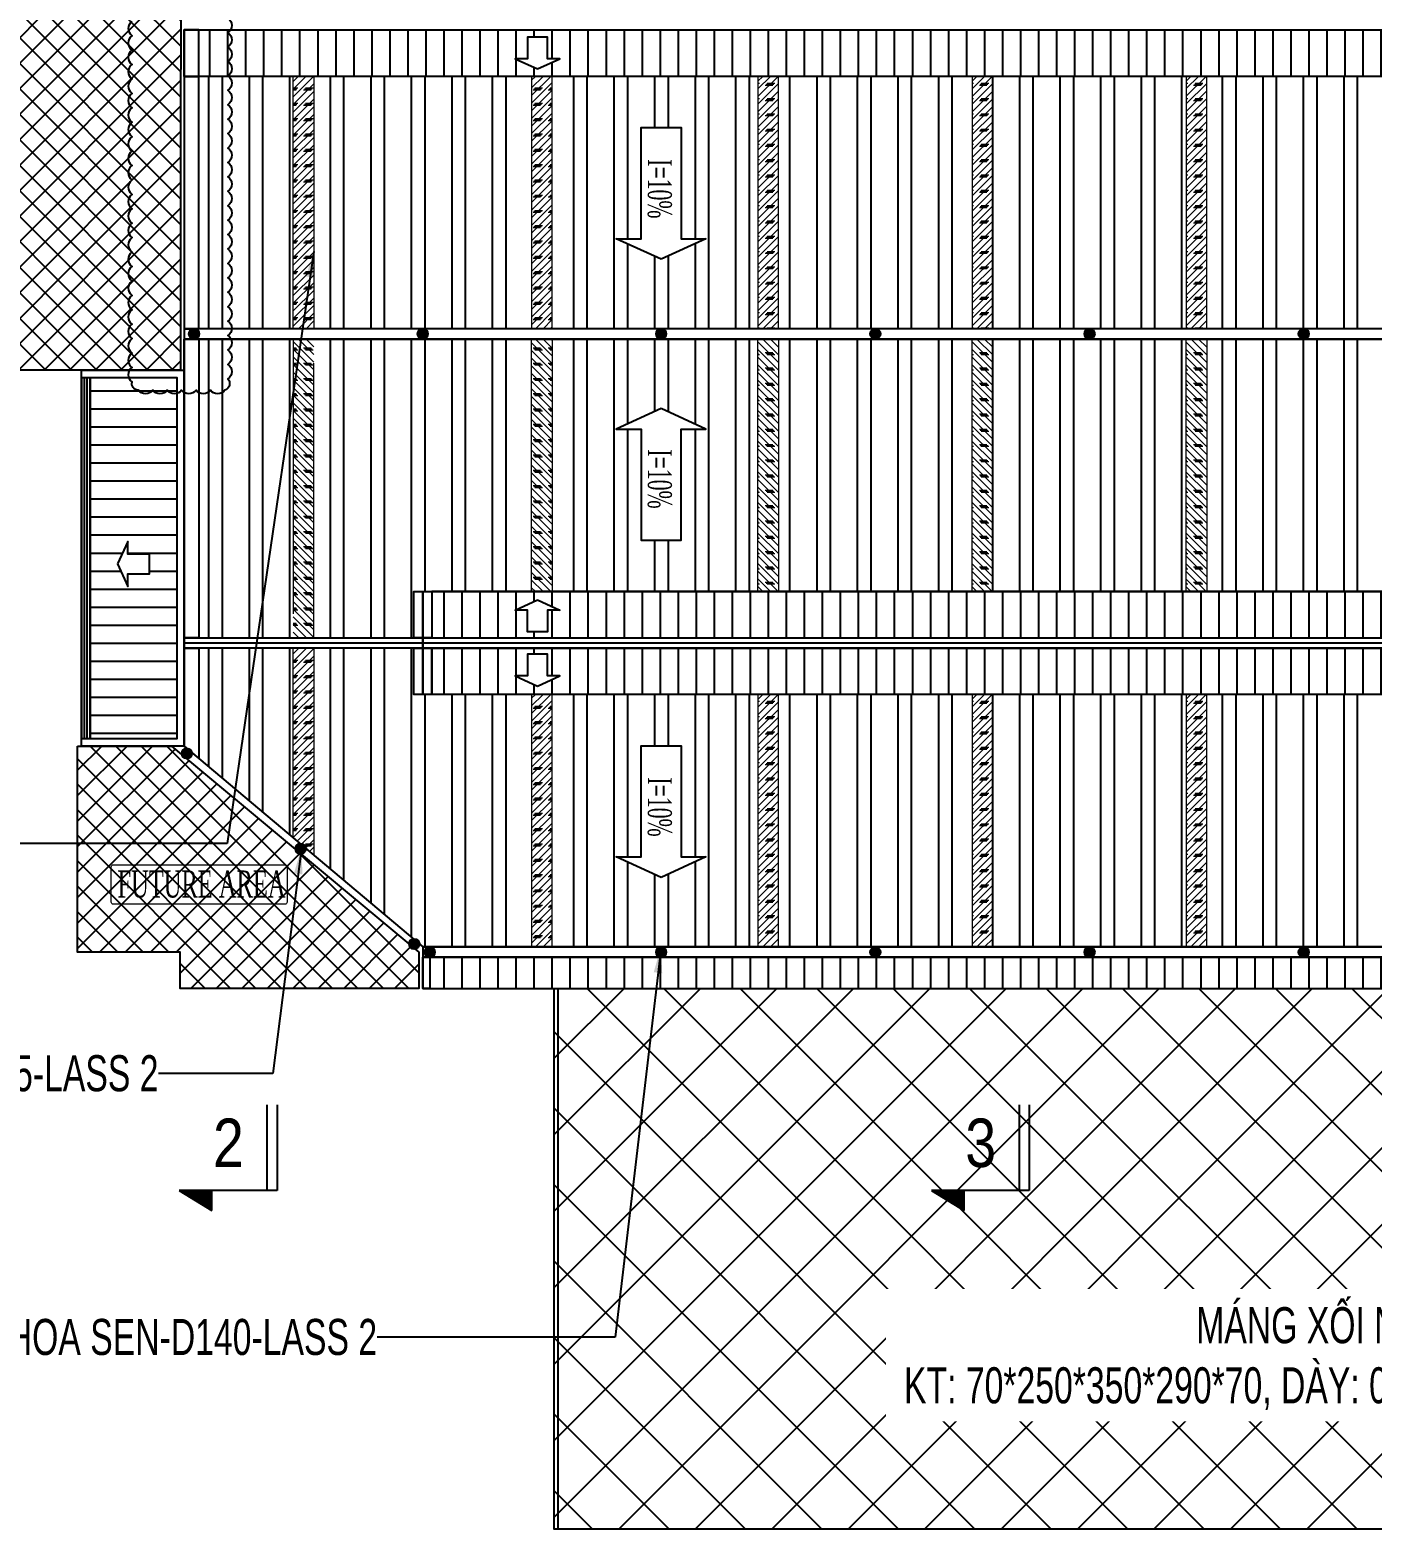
# Model space of a CAD drawing. Header units: inches. Extents: x 1359 to 46357, y -3807 to 191.
# Drawn here: x 22673.8 to 22766.9, y -1006.3 to -902.4 of the extents above; entities that cross this region are included whole.
import ezdxf
from ezdxf.enums import TextEntityAlignment as Align

# ---------------------------------------------------------------- set-up
doc = ezdxf.new("R2010")
doc.units = ezdxf.units.IN
doc.header["$MEASUREMENT"] = 0
doc.linetypes.add('CENTER2', pattern=[28.575, 19.05, -3.175, 3.175, -3.175])
for name, color, linetype in [('1', 1, 'Continuous'), ('2', 2, 'Continuous'), ('3', 3, 'Continuous'), ('7', 7, 'Continuous'), ('CAUTAO', 7, 'Continuous'), ('flashing', 6, 'Continuous'), ('ROOFING', 4, 'Continuous')]:
    doc.layers.add(name, color=color, linetype=linetype)
doc.layers.add('250', color=250, linetype='Continuous', lineweight=9)
doc.layers.add('8', color=8, linetype='CENTER2', lineweight=13)
doc.styles.add('hx2', font='VHARIALN.TTF')
doc.styles.add('ST1H', font='vnshxh.shx', dxfattribs={"width": 0.7})
doc.styles.add('vntimeh.shx', font='vntimeh.shx', dxfattribs={"width": 0.6})
doc.dimstyles.new('3', dxfattribs={"dimtxt": 3.5, "dimasz": 1.8, "dimexe": 1, "dimexo": 0, "dimgap": 1, "dimtad": 1, "dimdec": 0, "dimlfac": 3, "dimzin": 0, "dimdsep": 46, "dimtxsty": 'ST1H', "dimblk": 'OBLIQUE', "dimcen": 1, "dimdle": 1, "dimclrd": 8, "dimclre": 8, "dimclrt": 3, "dimadec": 0, "dimazin": 0, "dimtfac": 1, "dimtdec": 0, "dimtix": 1, "dimtofl": 0, "dimtmove": 1, "dimatfit": 3, "dimfxl": 0.18, "dimtfill": 1, "dimtolj": 1, "dimtzin": 0, "dimlwd": -1, "dimlwe": -1, "dimarcsym": 1})
pattern_1 = [(45, (6562.5346, 803.8429), (-0.88388348, 0.88388348), []), (135, (6562.5346, 803.8429), (-0.88388348, -0.88388348), [])]
pattern_2 = [(90, (6562.5346, 803.8429), (-1.25, 2e-16), [])]
pattern_3 = [(90, (6396.211, -42.8576), (-2.8125, 4e-16), []), (90, (6397.1485, -41.92), (-2.8125, 4e-16), [])]

# ---------------------------------------------------------------- blocks, each defined once
blk = doc.blocks.new('MC')
at = {"layer": '2'}
h = blk.add_hatch(dxfattribs=at)
h.set_pattern_fill('ANSI31', color=256, style=0)
h.paths.add_polyline_path([(-113.47, 4283.2), (-115.93, 4283.2), (-113.47, 4279.14)])
for p, q in [((-102.86, 4291.26), (-113.47, 4291.26)), ((-113.47, 4291.26), (-113.47, 4279.14)), ((-102.86, 4290.02), (-113.47, 4290.02)), ((-113.47, 4279.14), (-115.93, 4283.2)), ((-115.93, 4283.2), (-113.47, 4283.2))]:
    blk.add_line(p, q, dxfattribs=at)
blk = doc.blocks.new('*U79')
at = {"layer": '2'}
h = blk.add_hatch(dxfattribs=at)
h.set_pattern_fill('ANSI31', color=256, scale=0.666667, angle=-90, style=0)
h.set_pattern_definition([(315, (-2846.55065, 14.311375), (0.058925565, 0.058925565), [])])
h.paths.add_polyline_path([(8.92, 89.96), (8.92, 91.6), (6.21, 89.96)])
for p, q in [((6.21, 89.96), (8.92, 91.6)), ((8.92, 91.6), (8.92, 89.96)), ((14.29, 89.96), (6.21, 89.96)), ((13.46, 82.88), (13.46, 89.96)), ((14.29, 82.88), (14.29, 89.96))]:
    blk.add_line(p, q, dxfattribs=at)
at = {"layer": '1', "xscale": -0.6666666666660603, "yscale": 0.6666666666660603, "zscale": 0.6666666666660603, "rotation": 270}
blk.add_blockref('MC', (-2846.55, -28.61), dxfattribs=at)
at = {"style": 'hx2'}
for tag, p in [('A', (10.34, 84.06)), ('B', (10.28, -102.31))]:
    blk.add_attdef(tag, text='', height=4, dxfattribs=at).set_placement(p, align=Align.CENTER)
blk = doc.blocks.new('_Oblique')
at = {"color": 0, "linetype": 'ByBlock', "lineweight": -2}
blk.add_line((-0.5, -0.5), (0.5, 0.5), dxfattribs=at)

msp = doc.modelspace()

# ---------------------------------------------------------------- hatches: boundary and pattern name
at = {"layer": '8', "true_color": 0xf2780d}
h = msp.add_hatch(dxfattribs=at)
h.set_pattern_fill('CORK,_O', color=30, scale=3, angle=45)
h.set_pattern_definition([(45, (6562.5346, 846.7005), (-0.265165043, 0.265165043), []), (180, (6562.7998, 846.7005), (-2e-16, -1.06066017), [0.53033009, -0.53033009]), (180, (6562.866, 846.7668), (-2e-16, -1.06066017), [0.53033009, -0.53033009]), (180, (6562.9323, 846.8331), (-2e-16, -1.06066017), [0.53033009, -0.53033009])])
h.paths.add_polyline_path([(22708.6055, -923.1083), (22710.0341, -923.1083), (22710.0341, -905.6081), (22708.6055, -905.6081)])
h.paths.add_polyline_path([(22692.0698, -905.6071), (22693.4984, -905.6071), (22693.4984, -923.1083), (22692.0698, -923.1083)])
h = msp.add_hatch(dxfattribs=at)
h.set_pattern_fill('CORK,_O', color=30, scale=3, angle=45)
h.set_pattern_definition([(45, (6396.21104, -42.8576), (-0.265165043, 0.265165043), []), (180, (6396.4762, -42.8576), (-2e-16, -1.06066017), [0.53033009, -0.53033009]), (180, (6396.5425, -42.7913), (-2e-16, -1.06066017), [0.53033009, -0.53033009]), (180, (6396.6088, -42.725), (-2e-16, -1.06066017), [0.53033009, -0.53033009])])
h.paths.add_polyline_path([(22724.3019, -923.1083), (22725.7305, -923.1083), (22725.7305, -905.6081), (22724.3019, -905.6081)])
h.paths.add_polyline_path([(22739.1591, -923.1083), (22740.5877, -923.1083), (22740.5877, -905.6081), (22739.1591, -905.6081)])
h.paths.add_polyline_path([(22754.0162, -923.1083), (22755.4448, -923.1083), (22755.4448, -905.6081), (22754.0162, -905.6081)])
h = msp.add_hatch(dxfattribs=at)
h.set_pattern_fill('CORK,_O', color=30, scale=3, angle=45)
h.set_pattern_definition([(315, (6562.5346, -2693.63043), (-0.265165043, -0.265165043), []), (180, (6562.7998, -2693.6304), (-2e-16, 1.06066017), [0.53033009, -0.53033009]), (180, (6562.866, -2693.6967), (-2e-16, 1.06066017), [0.53033009, -0.53033009]), (180, (6562.9323, -2693.763), (-2e-16, 1.06066017), [0.53033009, -0.53033009])])
h.paths.add_polyline_path([(22708.6055, -923.8216), (22710.0341, -923.8216), (22710.0341, -941.3219), (22708.6055, -941.3219)])
h.paths.add_polyline_path([(22692.0698, -944.5366), (22693.4984, -944.5366), (22693.4984, -923.8216), (22692.0698, -923.8216)])
h = msp.add_hatch(dxfattribs=at)
h.set_pattern_fill('CORK,_O', color=30, scale=3, angle=45)
h.set_pattern_definition([(315, (6396.21104, -1804.07234), (-0.265165043, -0.265165043), []), (180, (6396.4762, -1804.0723), (-2e-16, 1.06066017), [0.53033009, -0.53033009]), (180, (6396.5425, -1804.1386), (-2e-16, 1.06066017), [0.53033009, -0.53033009]), (180, (6396.6088, -1804.2049), (-2e-16, 1.06066017), [0.53033009, -0.53033009])])
h.paths.add_polyline_path([(22724.3019, -923.8216), (22725.7305, -923.8216), (22725.7305, -941.3219), (22724.3019, -941.3219)])
h.paths.add_polyline_path([(22739.1591, -923.8216), (22740.5877, -923.8216), (22740.5877, -941.3219), (22739.1591, -941.3219)])
h.paths.add_polyline_path([(22754.0162, -923.8216), (22755.4448, -923.8216), (22755.4448, -941.3219), (22754.0162, -941.3219)])
h = msp.add_hatch(dxfattribs=at)
h.set_pattern_fill('CORK,_O', color=30, scale=3, angle=45)
h.set_pattern_definition([(45, (6562.5346, 803.84288), (-0.265165043, 0.265165043), []), (180, (6562.7998, 803.8429), (-2e-16, -1.06066017), [0.53033009, -0.53033009]), (180, (6562.866, 803.9092), (-2e-16, -1.06066017), [0.53033009, -0.53033009]), (180, (6562.9323, 803.9755), (-2e-16, -1.06066017), [0.53033009, -0.53033009])])
h.paths.add_polyline_path([(22708.6055, -965.9659), (22710.0341, -965.9659), (22710.0341, -948.4657), (22708.6055, -948.4657)])
h.paths.add_polyline_path([(22692.0698, -945.2509), (22693.4984, -945.2509), (22693.4984, -959.6088), (22692.0698, -958.4063)])
h = msp.add_hatch(dxfattribs=at)
h.set_pattern_fill('CORK,_O', color=30, scale=3, angle=45)
h.set_pattern_definition([(45, (6396.21104, -85.71522), (-0.265165043, 0.265165043), []), (180, (6396.4762, -85.7152), (-2e-16, -1.06066017), [0.53033009, -0.53033009]), (180, (6396.5425, -85.6489), (-2e-16, -1.06066017), [0.53033009, -0.53033009]), (180, (6396.6088, -85.5826), (-2e-16, -1.06066017), [0.53033009, -0.53033009])])
h.paths.add_polyline_path([(22724.3019, -965.9659), (22725.7305, -965.9659), (22725.7305, -948.4657), (22724.3019, -948.4657)])
h.paths.add_polyline_path([(22739.1591, -965.9659), (22740.5877, -965.9659), (22740.5877, -948.4657), (22739.1591, -948.4657)])
h.paths.add_polyline_path([(22754.0162, -965.9659), (22755.4448, -965.9659), (22755.4448, -948.4657), (22754.0162, -948.4657)])
at = {"layer": 'CAUTAO'}
h = msp.add_hatch(dxfattribs=at)
h.set_pattern_fill('ANSI37', color=8, scale=10, style=0)
h.set_pattern_definition(pattern_1)
h.paths.add_polyline_path([(22617.0623, -884.3007), (22684.2593, -884.3007), (22684.248, -925.9793), (22624.1909, -925.9793), (22624.1903, -923.465), (22617.0623, -923.4667)])
h.paths.add_polyline_path([(22656.6231, -907.6644, 0.41421356), (22656.8231, -907.4644), (22656.8231, -904.2135, 0.41421356), (22656.6231, -904.0135), (22640.7755, -904.0135, 0.41421356), (22640.5755, -904.2135), (22640.5755, -907.4644, 0.41421356), (22640.7755, -907.6644)], flags=16)
h = msp.add_hatch(dxfattribs=at)
h.set_pattern_fill('ANSI31', color=3, scale=10, angle=45, style=0)
h.set_pattern_definition(pattern_2)
h.paths.add_polyline_path([(22982.512, -899.6873), (22984.0653, -898.9772), (22985.623, -899.6873), (22984.7576, -899.6873), (22984.7576, -901.1857), (22983.373, -901.1857), (22983.373, -899.6873)], flags=16)
h.paths.add_polyline_path([(22867.1641, -899.6873), (22866.2987, -899.6873), (22866.2987, -901.1857), (22864.914, -901.1857), (22864.914, -899.6873), (22864.053, -899.6873), (22865.6063, -898.9772)], flags=16)
h.paths.add_polyline_path([(22710.5666, -899.6873), (22709.7012, -899.6873), (22709.7012, -901.1857), (22708.3166, -901.1857), (22708.3166, -899.6873), (22707.4556, -899.6873), (22709.0089, -898.9772)], flags=16)
h.paths.add_polyline_path([(22982.512, -904.386), (22983.373, -904.386), (22983.373, -902.8876), (22984.7576, -902.8876), (22984.7576, -904.386), (22985.623, -904.386), (22984.0653, -905.0961)], flags=16)
h.paths.add_polyline_path([(22867.1641, -904.386), (22865.6063, -905.0961), (22864.053, -904.386), (22864.914, -904.386), (22864.914, -902.8876), (22866.2987, -902.8876), (22866.2987, -904.386)], flags=16)
h.paths.add_polyline_path([(22710.5666, -904.386), (22709.0089, -905.0961), (22707.4556, -904.386), (22708.3166, -904.386), (22708.3166, -902.8876), (22709.7012, -902.8876), (22709.7012, -904.386)], flags=16)
h.paths.add_polyline_path([(22685.5124, -902.3938), (22685.5124, -905.6081), (23007.1795, -905.6081), (23007.1795, -902.3938)])
h.paths.add_polyline_path([(22799.3019, -901.6795), (22799.3019, -898.4652), (22685.5124, -898.4652), (22685.5124, -901.6795)])
h.paths.add_polyline_path([(22814.1591, -898.4652), (22814.1591, -901.6795), (23007.1795, -901.6795), (23007.1795, -898.4652)])
at = {"layer": 'CAUTAO', "true_color": 0x0f8a40}
h = msp.add_hatch(dxfattribs=at)
h.set_pattern_fill('ANSI31', color=116, scale=1.5, angle=45, style=0)
h.set_pattern_definition([(90, (6562.5346, 803.84288), (-0.1875, 3e-17), [])])
h.paths.add_polyline_path([(22677.3734, -926.4793), (22677.9815, -926.4793), (22677.9815, -951.5364), (22677.3734, -951.5364)])
at = {"layer": 'CAUTAO'}
h = msp.add_hatch(dxfattribs=at)
h.set_pattern_fill('ANSI31', color=3, scale=10, angle=135, style=0)
h.set_pattern_definition([(180, (6562.5346, 803.8429), (-2e-16, -1.25), [])])
h.paths.add_polyline_path([(22684.0019, -926.4793), (22677.9815, -926.4793), (22677.9815, -951.5364), (22684.0019, -951.5364)])
h.paths.add_polyline_path([(22680.5889, -937.864), (22680.5889, -938.725), (22682.0873, -938.725), (22682.0873, -940.1096), (22680.5889, -940.1096), (22680.5889, -940.975), (22679.5632, -938.725), (22680.1953, -938.725)], flags=16)
h = msp.add_hatch(dxfattribs=at)
h.set_pattern_fill('ANSI31', color=3, scale=10, angle=45, style=0)
h.set_pattern_definition(pattern_2)
h.paths.add_polyline_path([(22998.608, -944.5366), (22998.608, -941.3223), (22701.6744, -941.3223), (22701.6744, -944.5366)])
h.paths.add_polyline_path([(22710.5666, -942.6206), (22709.0089, -941.9105), (22707.4556, -942.6206), (22708.3166, -942.6206), (22708.3166, -944.119), (22709.7012, -944.119), (22709.7012, -942.6206)], flags=16)
h.paths.add_polyline_path([(22864.053, -942.6206), (22864.914, -942.6206), (22864.914, -944.119), (22866.2987, -944.119), (22866.2987, -942.6206), (22867.1641, -942.6206), (22865.6063, -941.9105)], flags=16)
h.paths.add_polyline_path([(22982.512, -942.6206), (22983.373, -942.6206), (22983.373, -944.119), (22984.7576, -944.119), (22984.7576, -942.6206), (22985.623, -942.6206), (22984.0653, -941.9105)], flags=16)
h.paths.add_polyline_path([(22701.6744, -945.2509), (22701.6744, -948.4652), (22998.608, -948.4652), (22998.608, -945.2509)])
h.paths.add_polyline_path([(22864.053, -947.1669), (22864.914, -947.1669), (22864.914, -945.6685), (22866.2987, -945.6685), (22866.2987, -947.1669), (22867.1641, -947.1669), (22865.6063, -947.8771)], flags=16)
h.paths.add_polyline_path([(22710.5666, -947.1669), (22709.0089, -947.8771), (22707.4556, -947.1669), (22708.3166, -947.1669), (22708.3166, -945.6685), (22709.7012, -945.6685), (22709.7012, -947.1669)], flags=16)
h.paths.add_polyline_path([(22982.512, -947.1669), (22983.373, -947.1669), (22983.373, -945.6685), (22984.7576, -945.6685), (22984.7576, -947.1669), (22985.623, -947.1669), (22984.0653, -947.8771)], flags=16)
h = msp.add_hatch(dxfattribs=at)
h.set_pattern_fill('ANSI37', color=8, scale=10, style=0)
h.set_pattern_definition(pattern_1)
h.paths.add_polyline_path([(22677.1051, -952.0364), (22683.6226, -952.0364), (22700.7837, -966.3221), (22700.7837, -968.8364), (22684.2337, -968.8364), (22684.2337, -966.3238), (22677.1051, -966.3238)])
h = msp.add_hatch(dxfattribs=at)
h.set_pattern_fill('ANSI31', color=3, scale=10, angle=45, style=0)
h.set_pattern_definition(pattern_2)
h.paths.add_polyline_path([(23008.7595, -968.8364), (23008.7595, -966.681), (22701.5372, -966.681), (22701.5372, -968.8364)])
h = msp.add_hatch(dxfattribs=at)
h.set_pattern_fill('ANSI37', color=8, scale=30, style=0)
h.set_pattern_definition([(45, (6562.5346, 803.843), (-2.6516504, 2.6516504), []), (135, (6562.5346, 803.843), (-2.6516504, -2.6516504), [])])
h.paths.add_polyline_path([(22710.1766, -968.8364), (22998.9766, -968.8364), (22998.9766, -1006.3221), (22710.1766, -1006.3221)])
h.paths.add_polyline_path([(22869.1185, -992.5297), (22869.1185, -988.2627), (22830.6589, -988.2627), (22830.6589, -992.5297)], flags=16)
at = {"layer": 'flashing', "true_color": 0xfb043e}
h = msp.add_hatch(color=240, dxfattribs=at)
edge = h.paths.add_edge_path()
edge.add_arc((22685.1895, -923.465), 0.3571, 0, 360)
h = msp.add_hatch(color=240, dxfattribs=at)
edge = h.paths.add_edge_path()
edge.add_arc((22701.0519, -923.465), 0.3571, 0, 360)
h = msp.add_hatch(color=240, dxfattribs=at)
edge = h.paths.add_edge_path()
edge.add_arc((22717.5877, -923.465), 0.3571, 0, 360)
h = msp.add_hatch(color=240, dxfattribs=at)
edge = h.paths.add_edge_path()
edge.add_arc((22732.4448, -923.465), 0.3571, 0, 360)
h = msp.add_hatch(color=240, dxfattribs=at)
edge = h.paths.add_edge_path()
edge.add_arc((22747.3019, -923.465), 0.3571, 0, 360)
h = msp.add_hatch(color=240, dxfattribs=at)
edge = h.paths.add_edge_path()
edge.add_arc((22762.1591, -923.465), 0.3571, 0, 360)
at = {"layer": 'flashing', "true_color": 0x0e38f1}
h = msp.add_hatch(color=160, dxfattribs=at)
edge = h.paths.add_edge_path()
edge.add_arc((22684.6859, -952.5522), 0.3571, 0, 360)
h = msp.add_hatch(color=160, dxfattribs=at)
edge = h.paths.add_edge_path()
edge.add_arc((22692.5783, -959.1579), 0.3571, 0, 360)
h = msp.add_hatch(color=160, dxfattribs=at)
edge = h.paths.add_edge_path()
edge.add_arc((22700.4588, -965.7582), 0.3571, 0, 360)
at = {"layer": 'flashing', "true_color": 0xfb043e}
h = msp.add_hatch(color=240, dxfattribs=at)
edge = h.paths.add_edge_path()
edge.add_arc((22701.5372, -966.3238), 0.3571, 0, 360)
h = msp.add_hatch(color=240, dxfattribs=at)
edge = h.paths.add_edge_path()
edge.add_arc((22717.5877, -966.3238), 0.3571, 0, 360)
h = msp.add_hatch(color=240, dxfattribs=at)
edge = h.paths.add_edge_path()
edge.add_arc((22732.4448, -966.3238), 0.3571, 0, 360)
h = msp.add_hatch(color=240, dxfattribs=at)
edge = h.paths.add_edge_path()
edge.add_arc((22747.3019, -966.3238), 0.3571, 0, 360)
h = msp.add_hatch(color=240, dxfattribs=at)
edge = h.paths.add_edge_path()
edge.add_arc((22762.1591, -966.3238), 0.3571, 0, 360)
at = {"layer": 'ROOFING'}
h = msp.add_hatch(dxfattribs=at)
h.set_pattern_fill('ANSI32', color=256, scale=7.5, angle=45, style=0)
h.set_pattern_definition([(270, (6396.211, -1804.0733), (-2.8125, -4e-16), []), (270, (6397.1485, -1805.0108), (-2.8125, -4e-16), [])])
h.paths.add_polyline_path([(22685.5124, -905.6081), (22692.0698, -905.6081), (22692.0698, -923.1083), (22685.5124, -923.1083)])
h = msp.add_hatch(dxfattribs=at)
h.set_pattern_fill('ANSI32', color=256, scale=7.5, angle=45, style=0)
h.set_pattern_definition(pattern_3)
h.paths.add_polyline_path([(22708.6055, -905.6084), (22693.4984, -905.6084), (22693.4984, -923.1083), (22708.6055, -923.1083)])
h.paths.add_polyline_path([(22710.0341, -923.1083), (22724.3019, -923.1083), (22724.3019, -905.6084), (22710.0341, -905.6084)])
h.paths.add_polyline_path([(22716.203, -909.1632), (22718.9723, -909.1632), (22718.9723, -916.8694), (22720.6943, -916.8694), (22717.5877, -918.2896), (22714.4722, -916.8694), (22716.203, -916.8694)], flags=16)
h.paths.add_polyline_path([(22718.7267, -910.8316), (22718.7267, -915.9825), (22716.2343, -915.9825), (22716.2343, -910.8316)], flags=8)
h = msp.add_hatch(dxfattribs=at)
h.set_pattern_fill('ANSI32', color=256, scale=7.5, angle=45, style=0)
h.set_pattern_definition(pattern_3)
h.paths.add_polyline_path([(22754.0162, -905.6083), (22740.5877, -905.6084), (22740.5877, -923.1083), (22754.0162, -923.1083)])
h.paths.add_polyline_path([(22739.1591, -905.6084), (22725.7305, -905.6084), (22725.7305, -923.1083), (22739.1591, -923.1083)])
h = msp.add_hatch(dxfattribs=at)
h.set_pattern_fill('ANSI32', color=256, scale=7.5, angle=45, style=0)
h.set_pattern_definition(pattern_3)
h.paths.add_polyline_path([(22768.8734, -905.6083), (22755.4448, -905.6083), (22755.4448, -923.1083), (22768.8734, -923.1083)])
h = msp.add_hatch(dxfattribs=at)
h.set_pattern_fill('ANSI32', color=256, scale=7.5, angle=45, style=0)
h.set_pattern_definition([(90, (6396.211, 0), (-2.8125, 4e-16), []), (90, (6397.1485, 0.9375), (-2.8125, 4e-16), [])])
h.paths.add_polyline_path([(22692.0698, -923.8223), (22685.5124, -923.8221), (22685.5124, -944.5366), (22692.0698, -944.5366)])
h.paths.add_polyline_path([(22693.4984, -944.5366), (22700.4295, -944.5366), (22700.4295, -941.3223), (22708.6055, -941.3223), (22708.6055, -923.8226), (22693.4984, -923.8223)])
h.paths.add_polyline_path([(22710.0341, -941.3223), (22724.3019, -941.3223), (22724.3019, -923.8228), (22710.0341, -923.8226)])
h.paths.add_polyline_path([(22714.4722, -930.0606), (22717.5877, -928.6403), (22720.6943, -930.0606), (22718.9723, -930.0606), (22718.9723, -937.7668), (22716.203, -937.7668), (22716.203, -930.0606)], flags=16)
h.paths.add_polyline_path([(22725.7305, -923.8229), (22725.7305, -941.3223), (22739.1591, -941.3223), (22739.1591, -923.8231)])
h.paths.add_polyline_path([(22740.5877, -941.3223), (22754.0162, -941.3223), (22754.0162, -923.8234), (22740.5877, -923.8231)])
h.paths.add_polyline_path([(22718.7267, -930.9475), (22718.7267, -936.0983), (22716.2343, -936.0983), (22716.2343, -930.9475)], flags=8)
h = msp.add_hatch(dxfattribs=at)
h.set_pattern_fill('ANSI32', color=256, scale=7.5, angle=45, style=0)
h.set_pattern_definition([(270, (6396.211, -1804.0723), (-2.8125, -4e-16), []), (270, (6397.1485, -1805.0098), (-2.8125, -4e-16), [])])
h.paths.add_polyline_path([(22768.8734, -941.3216), (22755.4448, -941.3216), (22755.4448, -923.8216), (22768.8734, -923.8216)])
h = msp.add_hatch(dxfattribs=at)
h.set_pattern_fill('ANSI32', color=256, scale=7.5, angle=45, style=0)
h.set_pattern_definition([(270, (6396.211, -1889.7876), (-2.8125, -4e-16), []), (270, (6397.1485, -1890.725), (-2.8125, -4e-16), [])])
h.paths.add_polyline_path([(22710.0341, -948.4652), (22724.3019, -948.4652), (22724.3019, -965.9647), (22710.0341, -965.965)])
h.paths.add_polyline_path([(22717.5877, -961.1473), (22720.6943, -959.727), (22718.9723, -959.727), (22718.9723, -952.0208), (22716.203, -952.0208), (22716.203, -959.727), (22714.4722, -959.727)], flags=16)
h.paths.add_polyline_path([(22725.7305, -965.9647), (22725.7305, -948.4652), (22739.1591, -948.4652), (22739.1591, -965.9644)])
h.paths.add_polyline_path([(22740.5877, -948.4652), (22754.0162, -948.4652), (22754.0162, -965.9642), (22740.5877, -965.9644)])
h.paths.add_polyline_path([(22718.7267, -958.8401), (22718.7267, -953.6892), (22716.2343, -953.6892), (22716.2343, -958.8401)], flags=8)
h.paths.add_polyline_path([(22685.5124, -952.8869), (22692.0698, -958.4063), (22692.0698, -945.2509), (22685.5124, -945.2509)])
h.paths.add_polyline_path([(22693.4984, -959.6088), (22701.0501, -965.9651), (22708.6055, -965.965), (22708.6055, -948.4652), (22700.4295, -948.4652), (22700.4295, -945.2509), (22693.4984, -945.2509)])
h = msp.add_hatch(dxfattribs=at)
h.set_pattern_fill('ANSI32', color=256, scale=7.5, angle=45, style=0)
h.set_pattern_definition([(90, (6396.211, -85.7152), (-2.8125, 4e-16), []), (90, (6397.1485, -84.7777), (-2.8125, 4e-16), [])])
h.paths.add_polyline_path([(22768.8734, -948.4659), (22755.4448, -948.466), (22755.4448, -965.9659), (22768.8734, -965.9659)])

# ---------------------------------------------------------------- linework, layer by layer
at = {"color": 240, "true_color": 0xf70828}
msp.add_lwpolyline([(22687.5379, -901.5765, -0.52056705), (22687.5379, -902.5765, -0.52056705), (22687.5379, -903.5765, -0.52056705), (22687.5379, -904.5765, -0.52056705), (22687.5379, -905.5765, -0.52056705), (22687.5379, -906.5765, -0.52056705), (22687.5379, -907.5765, -0.52056705), (22687.5379, -908.5765, -0.52056705), (22687.5379, -909.5765, -0.52056705), (22687.5379, -910.5765, -0.52056705), (22687.5379, -911.5765, -0.52056705), (22687.5379, -912.5765, -0.52056705), (22687.5379, -913.5765, -0.52056705), (22687.5379, -914.5765, -0.52056705), (22687.5379, -915.5765, -0.52056705), (22687.5379, -916.5765, -0.52056705), (22687.5379, -917.5765, -0.52056705), (22687.5379, -918.5765, -0.52056705), (22687.5379, -919.5765, -0.52056705), (22687.5379, -920.5765, -0.52056705), (22687.5379, -921.5765, -0.52056705), (22687.5379, -922.5765, -0.52056705), (22687.5379, -923.5765, -0.52056705), (22687.5379, -924.5765, -0.52056705), (22687.5379, -925.5765, -0.52056705), (22687.5379, -926.5765, -0.52056705), (22687.3243, -927.3629, -0.52056705), (22686.3243, -927.3629, -0.52056705), (22685.3243, -927.3629, -0.52056705), (22684.3243, -927.3629, -0.52056705), (22683.3243, -927.3629, -0.52056705), (22682.3243, -927.3629, -0.52056705), (22681.3243, -927.3629, -0.52056705), (22680.8958, -926.7915, -0.52056705), (22680.8958, -925.7915, -0.52056705), (22680.8958, -924.7915, -0.52056705), (22680.8958, -923.7915, -0.52056705), (22680.8958, -922.7915, -0.52056705), (22680.8958, -921.7915, -0.52056705), (22680.8958, -920.7915, -0.52056705), (22680.8958, -919.7915, -0.52056705), (22680.8958, -918.7915, -0.52056705), (22680.8958, -917.7915, -0.52056705), (22680.8958, -916.7915, -0.52056705), (22680.8958, -915.7915, -0.52056705), (22680.8958, -914.7915, -0.52056705), (22680.8958, -913.7915, -0.52056705), (22680.8958, -912.7915, -0.52056705), (22680.8958, -911.7915, -0.52056705), (22680.8958, -910.7915, -0.52056705), (22680.8958, -909.7915, -0.52056705), (22680.8958, -908.7915, -0.52056705), (22680.8958, -907.7915, -0.52056705), (22680.8958, -906.7915, -0.52056705), (22680.8958, -905.7915, -0.52056705), (22680.8958, -904.7915, -0.52056705), (22680.8958, -903.7915, -0.52056705), (22680.8958, -902.7915, -0.52056705), (22680.8958, -901.7915, -0.52056705)], format="xyb", dxfattribs=at)
at = {"layer": '250', "color": 1}
msp.add_lwpolyline([(22679.5993, -960.2715), (22691.485, -960.2715, -0.41421356), (22691.635, -960.4215), (22691.635, -962.8596, -0.41421356), (22691.485, -963.0096), (22679.5993, -963.0096, -0.41421356), (22679.4493, -962.8596), (22679.4493, -960.4215, -0.41421356)], format="xyb", close=True, dxfattribs=at)
at = {"layer": '7', "color": 6}
msp.add_line((22684.5019, -944.8938, 0), (23009.2448, -944.8938, 0), dxfattribs=at)
at = {"layer": '7', "ltscale": 5}
msp.add_line((22717.5734, -968.8364, 0), (22999.2448, -968.8364, 0), dxfattribs=at)
at = {"layer": '7', "color": 6}
for points in [[(22684.5019, -905.6081), (22685.5124, -905.6081), (22685.5124, -902.3938), (22684.5019, -902.3938)], [(22684.5019, -923.1078), (22685.5124, -923.1078), (22685.5124, -905.6081), (22684.5019, -905.6081)], [(22684.5019, -923.8221), (22685.5124, -923.8221), (22685.5124, -944.5366), (22684.5019, -944.5366)]]:
    msp.add_lwpolyline(points, close=True, dxfattribs=at)
at = {"layer": '7', "color": 6, "elevation": 0}
for points in [[(22677.3734, -925.9793), (22684.5019, -925.9793), (22684.5019, -952.0364), (22677.3734, -952.0364)], [(22700.4295, -941.3223), (22701.0519, -941.3223), (22701.0519, -944.5366), (22700.4295, -944.5366)], [(22701.0519, -941.3223), (22701.6744, -941.3223), (22701.6744, -944.5366), (22701.0519, -944.5366)], [(22684.5019, -944.5366), (22701.0519, -944.5366), (22701.0519, -945.2509), (22684.5019, -945.2509)], [(22701.0519, -944.5366), (22999.2305, -944.5366), (22999.2305, -945.2509), (22701.0519, -945.2509)], [(22684.5019, -945.2509), (22685.5124, -945.2509), (22685.5119, -952.8864), (22684.5019, -952.0364)], [(22700.4295, -945.2509), (22701.0519, -945.2509), (22701.0519, -948.4652), (22700.4295, -948.4652)], [(22701.0519, -945.2509), (22701.6744, -945.2509), (22701.6744, -948.4652), (22701.0519, -948.4652)], [(22701.0519, -966.681), (22701.5372, -966.681), (22701.5372, -968.8364), (22701.0519, -968.8364)]]:
    msp.add_lwpolyline(points, close=True, dxfattribs=at)
msp.add_lwpolyline([(22677.3734, -926.4793), (22684.0019, -926.4793), (22684.0019, -951.5364), (22677.3734, -951.5364)], dxfattribs=at)
at = {"layer": '8', "color": 30, "true_color": 0xf2780d, "elevation": 0}
for points in [[(22692.0698, -905.6071), (22693.4984, -905.6071), (22693.4984, -923.1083), (22692.0698, -923.1083)], [(22708.6055, -923.1083), (22710.0341, -923.1083), (22710.0341, -905.6081), (22708.6055, -905.6081)], [(22724.3019, -923.1083), (22725.7305, -923.1083), (22725.7305, -905.6081), (22724.3019, -905.6081)], [(22739.1591, -923.1083), (22740.5877, -923.1083), (22740.5877, -905.6081), (22739.1591, -905.6081)], [(22754.0162, -923.1083), (22755.4448, -923.1083), (22755.4448, -905.6081), (22754.0162, -905.6081)], [(22692.0698, -944.5366), (22693.4984, -944.5366), (22693.4984, -923.8216), (22692.0698, -923.8216)], [(22708.6055, -923.8216), (22710.0341, -923.8216), (22710.0341, -941.3219), (22708.6055, -941.3219)], [(22724.3019, -923.8216), (22725.7305, -923.8216), (22725.7305, -941.3219), (22724.3019, -941.3219)], [(22739.1591, -923.8216), (22740.5877, -923.8216), (22740.5877, -941.3219), (22739.1591, -941.3219)], [(22754.0162, -923.8216), (22755.4448, -923.8216), (22755.4448, -941.3219), (22754.0162, -941.3219)], [(22692.0698, -945.2509), (22693.4984, -945.2509), (22693.4984, -959.6088), (22692.0698, -958.4063)], [(22708.6055, -965.9659), (22710.0341, -965.9659), (22710.0341, -948.4657), (22708.6055, -948.4657)], [(22724.3019, -965.9659), (22725.7305, -965.9659), (22725.7305, -948.4657), (22724.3019, -948.4657)], [(22739.1591, -965.9659), (22740.5877, -965.9659), (22740.5877, -948.4657), (22739.1591, -948.4657)], [(22754.0162, -965.9659), (22755.4448, -965.9659), (22755.4448, -948.4657), (22754.0162, -948.4657)]]:
    msp.add_lwpolyline(points, close=True, dxfattribs=at)
at = {"layer": 'CAUTAO', "color": 8, "elevation": 0}
for points in [[(22617.0623, -884.3007), (22684.2593, -884.3007), (22684.248, -925.9793), (22624.1909, -925.9793), (22624.1903, -923.465), (22617.0623, -923.4667), (22617.0623, -884.3007)], [(22677.1051, -952.0364), (22683.6226, -952.0364), (22700.7837, -966.3221), (22700.7837, -968.8364), (22684.2337, -968.8364), (22684.2337, -966.3238), (22677.1051, -966.3238), (22677.1051, -952.0364)]]:
    msp.add_lwpolyline(points, dxfattribs=at)
at = {"layer": 'CAUTAO', "color": 3}
for points in [[(22709.0089, -905.0961), (22710.5666, -904.386), (22709.7012, -904.386), (22709.7012, -902.8876), (22708.3166, -902.8876), (22708.3166, -904.386), (22707.4556, -904.386), (22709.0089, -905.0961)], [(22717.5877, -918.2896), (22714.4722, -916.8694), (22716.203, -916.8694), (22716.203, -909.1632), (22718.9723, -909.1632), (22718.9723, -916.8694), (22720.6943, -916.8694), (22717.5877, -918.2896)], [(22717.5877, -918.2896), (22714.4722, -916.8694), (22716.203, -916.8694), (22716.203, -909.1632), (22718.9723, -909.1632), (22718.9723, -916.8694), (22720.6943, -916.8694), (22717.5877, -918.2896)], [(22717.5877, -928.6403), (22714.4722, -930.0606), (22716.203, -930.0606), (22716.203, -937.7668), (22718.9723, -937.7668), (22718.9723, -930.0606), (22720.6943, -930.0606), (22717.5877, -928.6403)], [(22717.5877, -928.6403), (22714.4722, -930.0606), (22716.203, -930.0606), (22716.203, -937.7668), (22718.9723, -937.7668), (22718.9723, -930.0606), (22720.6943, -930.0606), (22717.5877, -928.6403)], [(22679.8788, -939.4173), (22680.5889, -940.975), (22680.5889, -940.1096), (22682.0873, -940.1096), (22682.0873, -938.725), (22680.5889, -938.725), (22680.5889, -937.864), (22679.8788, -939.4173)], [(22709.0089, -941.9105), (22710.5666, -942.6206), (22709.7012, -942.6206), (22709.7012, -944.119), (22708.3166, -944.119), (22708.3166, -942.6206), (22707.4556, -942.6206), (22709.0089, -941.9105)], [(22709.0089, -947.8771), (22710.5666, -947.1669), (22709.7012, -947.1669), (22709.7012, -945.6685), (22708.3166, -945.6685), (22708.3166, -947.1669), (22707.4556, -947.1669), (22709.0089, -947.8771)], [(22717.5877, -961.1473), (22714.4722, -959.727), (22716.203, -959.727), (22716.203, -952.0208), (22718.9723, -952.0208), (22718.9723, -959.727), (22720.6943, -959.727), (22717.5877, -961.1473)], [(22717.5877, -961.1473), (22714.4722, -959.727), (22716.203, -959.727), (22716.203, -952.0208), (22718.9723, -952.0208), (22718.9723, -959.727), (22720.6943, -959.727), (22717.5877, -961.1473)]]:
    msp.add_lwpolyline(points, dxfattribs=at)
at = {"layer": 'CAUTAO', "color": 116, "true_color": 0x0f8a40, "elevation": 0}
msp.add_lwpolyline([(22677.3734, -926.4793), (22677.9815, -926.4793), (22677.9815, -951.5364), (22677.3734, -951.5364)], close=True, dxfattribs=at)
at = {"layer": 'CAUTAO', "color": 8, "elevation": 0}
for points in [[(22710.1766, -968.8364), (22998.9766, -968.8364), (22998.9766, -1006.3221), (22710.1766, -1006.3221)], [(22710.4448, -968.8364), (22999.2448, -968.8364), (22999.2448, -1006.3221), (22710.4448, -1006.3221)]]:
    msp.add_lwpolyline(points, close=True, dxfattribs=at)
at = {"layer": 'flashing', "color": 8}
msp.add_lwpolyline([(23007.1795, -905.6081), (22684.5019, -905.6081), (22684.5019, -902.3938), (23007.1795, -902.3938)], close=True, dxfattribs=at)
at = {"layer": 'flashing', "color": 240, "true_color": 0xf90627}
msp.add_lwpolyline([(22684.5019, -923.8221), (23009.2305, -923.828), (23009.2305, -923.1078), (22684.5019, -923.1078)], close=True, dxfattribs=at)
at = {"layer": 'flashing', "color": 8}
msp.add_lwpolyline([(22684.5019, -923.8221), (22684.5019, -944.5366), (22700.4295, -944.5366), (22700.4295, -941.3223), (22999.853, -941.3223), (22999.853, -944.5366), (23009.2448, -944.5366), (23009.2448, -925.9793), (23017.8162, -925.9793), (23017.8162, -923.8221), (22684.5019, -923.8221)], dxfattribs=at)
at = {"layer": 'flashing', "color": 8, "elevation": 0}
for points in [[(22998.608, -941.3223), (22701.6744, -941.3223), (22701.6744, -944.5366), (22998.608, -944.5366)], [(22998.608, -948.4652), (22701.6744, -948.4652), (22701.6744, -945.2509), (22998.608, -945.2509)], [(23009.2448, -966.681), (22701.0519, -966.681), (22701.0519, -968.8364), (23009.2448, -968.8364)]]:
    msp.add_lwpolyline(points, close=True, dxfattribs=at)
msp.add_lwpolyline([(22700.4295, -948.4652), (22700.4295, -945.2509), (22684.5019, -945.2509), (22684.5019, -952.0364), (22701.0519, -965.9667), (23009.2448, -965.9667), (23009.2448, -945.2509), (22999.853, -945.2509), (22999.853, -948.4652), (22700.4295, -948.4652), (22700.4295, -945.2509)], dxfattribs=at)
at = {"layer": 'flashing', "color": 240, "true_color": 0xf90627, "elevation": 0}
msp.add_lwpolyline([(22701.0519, -966.681), (23009.2448, -966.681), (23009.2448, -965.9667), (22701.0519, -965.9667)], close=True, dxfattribs=at)
at = {"layer": 'flashing', "color": 240, "true_color": 0xfb043e}
for centre in [(22685.1895, -923.465), (22701.0519, -923.465), (22717.5877, -923.465), (22732.4448, -923.465), (22747.3019, -923.465), (22762.1591, -923.465), (22701.5372, -966.3238, 0), (22717.5877, -966.3238), (22732.4448, -966.3238), (22747.3019, -966.3238), (22762.1591, -966.3238)]:
    msp.add_circle(centre, 0.3571, dxfattribs=at)
at = {"layer": 'flashing', "color": 160, "true_color": 0x0e38f1}
for centre in [(22684.6859, -952.5522), (22692.5783, -959.1579), (22700.4588, -965.7582)]:
    msp.add_circle(centre, 0.3571, dxfattribs=at)

# ---------------------------------------------------------------- block references
at = {"xscale": 0.8400000000001455, "yscale": 0.8400000000001455, "zscale": 0.8400000000001455}
for p, values in [((22678.9382, -895.287), {'B': '2', 'A': '2'}), ((22731.1195, -895.287), {'B': '3', 'A': '3'})]:
    msp.add_blockref('*U79', p, dxfattribs=at).add_auto_attribs(values)

# ---------------------------------------------------------------- texts
at = {"layer": '250', "color": 1, "style": 'vntimeh.shx', "width": 0.6}
msp.add_text('future area', height=1.875, dxfattribs=at).set_placement((22679.874, -962.5408))
at = {"layer": 'CAUTAO', "color": 3, "char_height": 1.66156, "attachment_point": 5, "rotation": 270, "style": 'vntimeh.shx'}
for insert in [(22717.4805, -913.4071), (22717.4805, -933.5229), (22717.4805, -956.2647)]:
    msp.add_mtext('\\A1;i=10%', dxfattribs=dict(at, insert=insert))
at = {"layer": 'flashing', "color": 240, "true_color": 0xfb043e, "insert": (22697.8864, -993.0237), "char_height": 2.5, "attachment_point": 6, "style": 'ST1H', "bg_fill": 2}
msp.add_mtext('\\A1;èng xèi: Upvc HOA SEN-d140-LASS 2', dxfattribs=at)

# ---------------------------------------------------------------- leaders
at = {"color": 9}
msp.add_leader([(22693.4984, -917.7407, 0), (22687.4898, -958.7895, 0), (22663.6645, -958.7895, 0)], dimstyle='3', override={"dimgap": 1, "dimtad": 0}, dxfattribs=at)

# ---------------------------------------------------------------- next in the draw order: texts
at = {"layer": '3', "insert": (22802.1927, -994.5069, 0), "char_height": 2.5, "attachment_point": 6, "style": 'ST1H', "bg_fill": 2}
msp.add_mtext('\\A1;M¸NG XèI NHµ X¦ëNG: INOX 304, 2B-Mê\\PKT: 70*250*350*290*70, DµY: 0.8 MM-hµn nèi chång 50 mm', dxfattribs=at)
at = {"layer": 'flashing', "color": 160, "true_color": 0x0e38f1, "insert": (22682.7213, -974.7392), "char_height": 2.5, "attachment_point": 6, "style": 'ST1H', "bg_fill": 2}
msp.add_mtext('\\A1;èng xèi: Upvc HOA SEN-d125-LASS 2', dxfattribs=at)

# ---------------------------------------------------------------- next in the draw order: leaders
at = {"color": 9}
msp.add_leader([(22717.5777, -965.9667), (22714.3891, -993.0237), (22697.8864, -993.0237)], dimstyle='3', override={"dimgap": 1, "dimtad": 0}, dxfattribs=at)

# ---------------------------------------------------------------- next in the draw order: leaders
msp.add_leader([(22692.6398, -959.1131), (22690.645, -974.7392), (22682.7213, -974.7392)], dimstyle='3', override={"dimgap": 1, "dimtad": 0}, dxfattribs=at)

doc.saveas('drawing.dxf')
